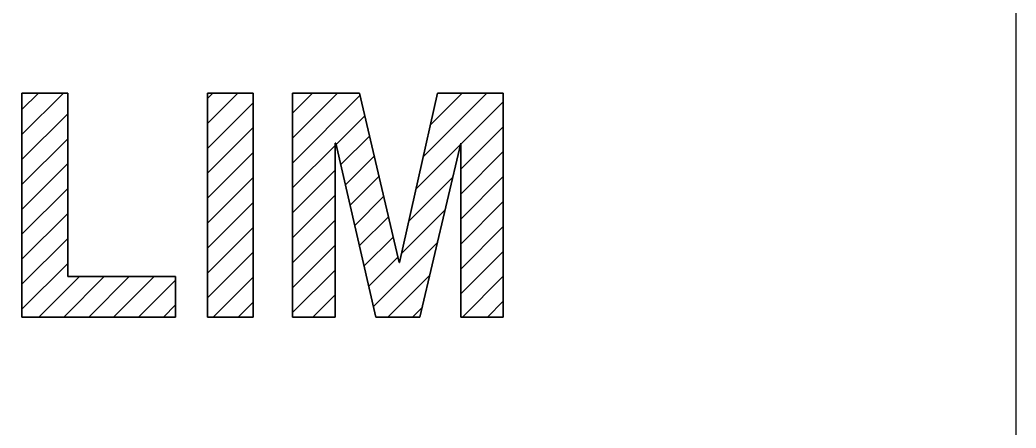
# Model space of a CAD drawing. Extents: x 7948 to 8542, y -4601 to -4181.
# Drawn here: x 8004.31 to 8029.75, y -4376.49 to -4366.07 of the extents above; entities that cross this region are included whole.
import ezdxf

# ---------------------------------------------------------------- set-up
doc = ezdxf.new("R2010")
doc.units = 0
doc.header["$LTSCALE"] = 7
doc.header["$MEASUREMENT"] = 0
doc.layers.get('0').update_dxf_attribs({"color": 2, "linetype": 'CONTINUOUS'})
doc.layers.add('기본값', color=18, linetype='CONTINUOUS')
doc.layers.add('레이어 1', color=18, linetype='CONTINUOUS')

msp = doc.modelspace()

# ---------------------------------------------------------------- linework, layer by layer
at = {"color": 2}
for p, q in [((8004.36184, -4368.9953), (8005.41857, -4367.93856)), ((8004.36184, -4368.3589), (8004.78218, -4367.93856)), ((8009.10049, -4368.71141), (8009.87335, -4367.93856)), ((8009.10049, -4368.07502), (8009.23695, -4367.93856)), ((8011.27216, -4369.08533), (8012.41893, -4367.93856)), ((8011.27216, -4368.44893), (8011.78253, -4367.93856)), ((8011.27216, -4369.72172), (8012.99319, -4368.0007)), ((8014.6088, -4369.56707), (8016.23731, -4367.93856)), ((8014.79459, -4368.74488), (8015.60091, -4367.93856)), ((8009.10049, -4369.34781), (8010.26731, -4368.181)), ((8015.56289, -4369.24938), (8016.65408, -4368.15818)), ((8004.36184, -4369.63169), (8005.52865, -4368.46488)), ((8012.37296, -4369.25733), (8013.11404, -4368.51625)), ((8009.10049, -4369.9842), (8010.26731, -4368.81739)), ((8015.56749, -4369.88117), (8016.65408, -4368.79457)), ((8004.36184, -4370.26809), (8005.52865, -4369.10128)), ((8012.50611, -4369.76057), (8013.23488, -4369.0318)), ((8011.27216, -4370.35812), (8012.37296, -4369.25733)), ((8014.42301, -4370.38925), (8015.56289, -4369.24938)), ((8009.10049, -4370.6206), (8010.26731, -4369.45379)), ((8012.62506, -4370.27801), (8013.35573, -4369.54735)), ((8015.56749, -4370.51756), (8016.65408, -4369.43097)), ((8004.36184, -4370.90448), (8005.52865, -4369.73767)), ((8009.10049, -4371.257), (8010.26731, -4370.09018)), ((8011.27216, -4370.99452), (8012.35876, -4369.90792)), ((8012.74401, -4370.79546), (8013.47657, -4370.0629)), ((8014.23722, -4371.21144), (8015.36299, -4370.08567)), ((8015.56749, -4371.15396), (8016.65408, -4370.06737)), ((8004.36184, -4371.54088), (8005.52865, -4370.37407)), ((8011.27216, -4371.63091), (8012.35876, -4370.54432)), ((8012.86297, -4371.3129), (8013.59742, -4370.57845)), ((8009.10049, -4371.89339), (8010.26731, -4370.72658)), ((8015.56749, -4371.79036), (8016.65408, -4370.70376)), ((8004.36184, -4372.17728), (8005.52865, -4371.01046)), ((8012.98192, -4371.83034), (8013.71826, -4371.094)), ((8014.05143, -4372.03362), (8015.1677, -4370.91735)), ((8009.10049, -4372.52979), (8010.26731, -4371.36298)), ((8011.27216, -4372.26731), (8012.35876, -4371.18071)), ((8015.56749, -4372.42675), (8016.65408, -4371.34016)), ((8013.10087, -4372.34779), (8013.83911, -4371.60955)), ((8004.36184, -4372.81367), (8005.52865, -4371.64686)), ((8011.27216, -4372.9037), (8012.35876, -4371.81711)), ((8013.33878, -4373.38267), (8014.97241, -4371.74904)), ((8009.10049, -4373.16618), (8010.26731, -4371.99937)), ((8013.21982, -4372.86523), (8013.95996, -4372.1251)), ((8015.56749, -4373.06315), (8016.65408, -4371.97655)), ((8004.36184, -4373.45007), (8005.52865, -4372.28326)), ((8004.79236, -4373.65594), (8005.82791, -4372.62039)), ((8005.42876, -4373.65594), (8006.4643, -4372.62039)), ((8006.06515, -4373.65594), (8007.1007, -4372.62039)), ((8006.70155, -4373.65594), (8007.7371, -4372.62039)), ((8009.24713, -4373.65594), (8010.26731, -4372.63577)), ((8011.27216, -4373.5401), (8012.35876, -4372.45351)), ((8013.70191, -4373.65594), (8014.77712, -4372.58072)), ((8015.6111, -4373.65594), (8016.65408, -4372.61295)), ((8007.33795, -4373.65594), (8008.28524, -4372.70864)), ((8011.79272, -4373.65594), (8012.35876, -4373.0899)), ((8007.97434, -4373.65594), (8008.28524, -4373.34504)), ((8009.88353, -4373.65594), (8010.26731, -4373.27216)), ((8014.3383, -4373.65594), (8014.58184, -4373.41241)), ((8016.24749, -4373.65594), (8016.65408, -4373.24935))]:
    msp.add_line(p, q, dxfattribs=at)
at = {"layer": '기본값', "color": 2}
msp.add_lwpolyline([(7975.75055, -4392.03331), (8029.75055, -4392.03331), (8029.75055, -4325.43331), (7975.75055, -4325.43331), (7975.75055, -4392.03331)], dxfattribs=at)
at = {"layer": '레이어 1', "color": 2, "lineweight": 35}
for p, q in [((8004.36184, -4373.65594), (8004.36184, -4367.93856)), ((8004.36184, -4367.93856), (8005.52865, -4367.93856)), ((8005.52865, -4367.93856), (8005.52865, -4372.62039)), ((8009.10049, -4373.65594), (8009.10049, -4367.93856)), ((8009.10049, -4367.93856), (8010.26731, -4367.93856)), ((8010.26731, -4367.93856), (8010.26731, -4373.65594)), ((8011.27216, -4373.65594), (8011.27216, -4367.93856)), ((8011.27216, -4367.93856), (8012.97863, -4367.93856)), ((8012.97863, -4367.93856), (8013.99229, -4372.26306)), ((8013.99959, -4372.26306), (8014.97679, -4367.93856)), ((8014.97679, -4367.93856), (8016.65408, -4367.93856)), ((8016.65408, -4367.93856), (8016.65408, -4373.65594)), ((8012.38063, -4369.21476), (8012.35876, -4369.21476)), ((8012.35876, -4369.21476), (8012.35876, -4373.65594)), ((8013.40159, -4373.65594), (8012.38063, -4369.21476)), ((8015.56749, -4369.21476), (8014.52465, -4373.65594)), ((8015.56749, -4373.65594), (8015.56749, -4369.21476)), ((8013.99229, -4372.26306), (8013.99959, -4372.26306)), ((8005.52865, -4372.62039), (8008.28524, -4372.62039)), ((8008.28524, -4372.62039), (8008.28524, -4373.65594)), ((8008.28524, -4373.65594), (8004.36184, -4373.65594)), ((8010.26731, -4373.65594), (8009.10049, -4373.65594)), ((8012.35876, -4373.65594), (8011.27216, -4373.65594)), ((8014.52465, -4373.65594), (8013.40159, -4373.65594)), ((8016.65408, -4373.65594), (8015.56749, -4373.65594))]:
    msp.add_line(p, q, dxfattribs=at)

doc.saveas('drawing.dxf')
